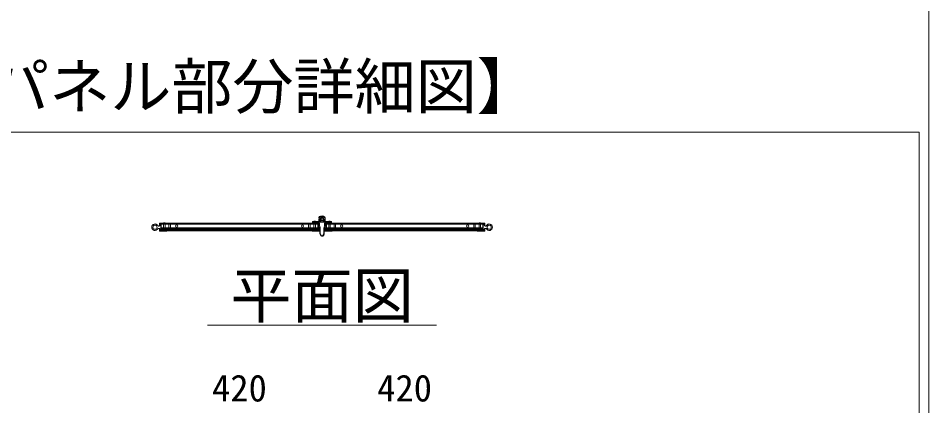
# Model space of a CAD drawing. Units: millimetres, scale not verified. Extents: x -10075 to 10075, y -16938 to 16938.
# Drawn here: x 7664 to 10050, y 10781 to 11797 of the extents above; entities that cross this region are included whole.
import ezdxf
from ezdxf.enums import TextEntityAlignment as Align

# ---------------------------------------------------------------- set-up
doc = ezdxf.new("R2010")
doc.units = ezdxf.units.MM
doc.header["$LTSCALE"] = 90
doc.linetypes.add('DASHED1', pattern=[1.8, 1.2, -0.6])
doc.layers.add('0-B_図面枠', color=134, linetype='Continuous', lineweight=18)
doc.styles.add('ＭＳ ゴシック', font='')
doc.styles.get('ＭＳ ゴシック').set_extended_font_data('MS Gothic')

msp = doc.modelspace()

# ---------------------------------------------------------------- linework, layer by layer
at = {"layer": '0-B_図面枠'}
for p, q in [((8063.5, 11260.22), (8034.5, 11260.22)), ((8424.5, 11260.22), (8453.49, 11260.22)), ((8454.87, 11264.23), (8435.35, 11264.23)), ((8435.35, 11264.23), (8435.35, 11262.22)), ((8460.35, 11262.22), (8435.35, 11262.22)), ((8453.39, 11277.53), (8451.67, 11275.07)), ((8451.79, 11274.37), (8452.47, 11273.9)), ((8451.85, 11270.73), (8451.85, 11264.23)), ((8453.35, 11265.9), (8453.35, 11264.23)), ((8454.79, 11277.16), (8454.09, 11277.65)), ((8457.46, 11265.72), (8454.57, 11270.73)), ((8463.23, 11265.72), (8457.46, 11265.72)), ((8460.35, 11262.22), (8485.34, 11262.22)), ((8463.23, 11275.72), (8466.12, 11270.73)), ((8466.12, 11270.73), (8463.23, 11265.72)), ((8465.82, 11264.23), (8485.34, 11264.23)), ((8496.2, 11260.22), (8467.2, 11260.22)), ((8467.34, 11265.9), (8467.34, 11264.23)), ((8468.85, 11270.73), (8468.85, 11264.23)), ((8474.35, 11264.23), (8474.35, 11262.22)), ((8485.34, 11264.23), (8485.34, 11262.22)), ((8857.2, 11260.22), (8886.2, 11260.22)), ((8033.5, 11252.48), (8031.73, 11252.48)), ((8033.5, 11246.47), (8031.73, 11246.47)), ((8033.99, 11259.73), (8033.99, 11253.47)), ((8034.99, 11253.47), (8033.99, 11253.47)), ((8033.99, 11245.47), (8033.99, 11239.23)), ((8034.99, 11245.47), (8033.99, 11245.47)), ((8034.5, 11238.72), (8052.25, 11238.72)), ((8035.5, 11254.47), (8035.5, 11258.48)), ((8035.5, 11258.48), (8038, 11258.48)), ((8038, 11240.48), (8038, 11258.48)), ((8039, 11258.73), (8039, 11246.43)), ((8039, 11258.73), (8064, 11258.73)), ((8039, 11257.52), (8448.99, 11257.52)), ((8039, 11247.62), (8448.99, 11247.62)), ((8039, 11246.43), (8068.99, 11246.43)), ((8039, 11244.92), (8039, 11240.23)), ((8039, 11244.92), (8056, 11244.92)), ((8041.89, 11244.43), (8039, 11241.54)), ((8039, 11241.42), (8448.99, 11241.42)), ((8039, 11240.23), (8053.75, 11240.23)), ((8046.38, 11244.43), (8043.37, 11241.42)), ((8050.87, 11244.43), (8047.86, 11241.42)), ((8055.35, 11244.43), (8052.35, 11241.42)), ((8056, 11244.92), (8056.49, 11245.43)), ((8059.84, 11244.43), (8056.85, 11241.42)), ((8064.33, 11244.43), (8061.34, 11241.42)), ((8064, 11258.73), (8064, 11259.73)), ((8068.82, 11244.43), (8065.83, 11241.42)), ((8066, 11244.92), (8068.99, 11244.92)), ((8068.99, 11246.43), (8068.99, 11244.92)), ((8073.32, 11244.43), (8070.32, 11241.42)), ((8077.81, 11244.43), (8074.81, 11241.42)), ((8082.3, 11244.43), (8079.3, 11241.42)), ((8086.79, 11244.43), (8083.78, 11241.42)), ((8091.28, 11244.43), (8088.27, 11241.42)), ((8095.77, 11244.43), (8092.76, 11241.42)), ((8100.25, 11244.43), (8097.26, 11241.42)), ((8104.74, 11244.43), (8101.75, 11241.42)), ((8109.23, 11244.43), (8106.24, 11241.42)), ((8113.73, 11244.43), (8110.73, 11241.42)), ((8118.22, 11244.43), (8115.22, 11241.42)), ((8122.71, 11244.43), (8119.71, 11241.42)), ((8127.2, 11244.43), (8124.2, 11241.42)), ((8131.69, 11244.43), (8128.68, 11241.42)), ((8136.18, 11244.43), (8133.17, 11241.42)), ((8140.67, 11244.43), (8137.66, 11241.42)), ((8145.15, 11244.43), (8142.16, 11241.42)), ((8149.64, 11244.43), (8146.65, 11241.42)), ((8154.14, 11244.43), (8151.14, 11241.42)), ((8158.63, 11244.43), (8155.63, 11241.42)), ((8163.12, 11244.43), (8160.12, 11241.42)), ((8167.61, 11244.43), (8164.61, 11241.42)), ((8172.1, 11244.43), (8169.1, 11241.42)), ((8176.59, 11244.43), (8173.58, 11241.42)), ((8181.08, 11244.43), (8178.08, 11241.42)), ((8185.57, 11244.43), (8182.57, 11241.42)), ((8190.06, 11244.43), (8187.06, 11241.42)), ((8194.55, 11244.43), (8191.55, 11241.42)), ((8199.04, 11244.43), (8196.04, 11241.42)), ((8203.53, 11244.43), (8200.53, 11241.42)), ((8208.02, 11244.43), (8205.02, 11241.42)), ((8212.51, 11244.43), (8209.51, 11241.42)), ((8217, 11244.43), (8214, 11241.42)), ((8221.49, 11244.43), (8218.49, 11241.42)), ((8225.98, 11244.43), (8222.98, 11241.42)), ((8230.47, 11244.43), (8227.47, 11241.42)), ((8234.96, 11244.43), (8231.96, 11241.42)), ((8239.45, 11244.43), (8236.45, 11241.42)), ((8243.94, 11244.43), (8240.94, 11241.42)), ((8248.43, 11244.43), (8245.43, 11241.42)), ((8252.92, 11244.43), (8249.92, 11241.42)), ((8257.41, 11244.43), (8254.41, 11241.42)), ((8261.9, 11244.43), (8258.9, 11241.42)), ((8266.39, 11244.43), (8263.4, 11241.42)), ((8270.88, 11244.43), (8267.88, 11241.42)), ((8275.37, 11244.43), (8272.37, 11241.42)), ((8279.86, 11244.43), (8276.86, 11241.42)), ((8284.35, 11244.43), (8281.35, 11241.42)), ((8288.84, 11244.43), (8285.84, 11241.42)), ((8293.33, 11244.43), (8290.33, 11241.42)), ((8297.82, 11244.43), (8294.82, 11241.42)), ((8302.31, 11244.43), (8299.31, 11241.42)), ((8306.8, 11244.43), (8303.81, 11241.42)), ((8311.29, 11244.43), (8308.3, 11241.42)), ((8315.78, 11244.43), (8312.78, 11241.42)), ((8320.27, 11244.43), (8317.27, 11241.42)), ((8324.77, 11244.43), (8321.76, 11241.42)), ((8329.26, 11244.43), (8326.25, 11241.42)), ((8333.74, 11244.43), (8330.74, 11241.42)), ((8338.23, 11244.43), (8335.23, 11241.42)), ((8342.72, 11244.43), (8339.72, 11241.42)), ((8347.21, 11244.43), (8344.22, 11241.42)), ((8351.7, 11244.43), (8348.71, 11241.42)), ((8356.19, 11244.43), (8353.2, 11241.42)), ((8360.68, 11244.43), (8357.69, 11241.42)), ((8365.18, 11244.43), (8362.17, 11241.42)), ((8369.67, 11244.43), (8366.66, 11241.42)), ((8374.16, 11244.43), (8371.15, 11241.42)), ((8378.64, 11244.43), (8375.64, 11241.42)), ((8383.13, 11244.43), (8380.13, 11241.42)), ((8387.62, 11244.43), (8384.62, 11241.42)), ((8392.11, 11244.43), (8389.12, 11241.42)), ((8396.6, 11244.43), (8393.61, 11241.42)), ((8401.09, 11244.43), (8398.1, 11241.42)), ((8405.59, 11244.43), (8402.59, 11241.42)), ((8410.08, 11244.43), (8407.07, 11241.42)), ((8414.57, 11244.43), (8411.56, 11241.42)), ((8419.06, 11244.43), (8416.05, 11241.42)), ((8448.99, 11246.43), (8419, 11246.43)), ((8419, 11246.43), (8419, 11244.92)), ((8421.99, 11244.92), (8419, 11244.92)), ((8423.54, 11244.43), (8420.54, 11241.42)), ((8424, 11258.73), (8424, 11259.73)), ((8448.99, 11258.73), (8424, 11258.73)), ((8428.03, 11244.43), (8425.03, 11241.42)), ((8432.52, 11244.43), (8429.53, 11241.42)), ((8432, 11244.92), (8431.5, 11245.43)), ((8448.99, 11244.92), (8432, 11244.92)), ((8437.01, 11244.43), (8434.02, 11241.42)), ((8448.99, 11240.23), (8434.25, 11240.23)), ((8453.49, 11238.72), (8435.75, 11238.72)), ((8441.5, 11244.43), (8438.51, 11241.42)), ((8446, 11244.43), (8443, 11241.42)), ((8448.99, 11242.93), (8447.49, 11241.42)), ((8448.99, 11258.73), (8448.99, 11246.43)), ((8448.99, 11244.92), (8448.99, 11240.23)), ((8450, 11241.48), (8450, 11257.48)), ((8450.5, 11257.97), (8452, 11257.97)), ((8452, 11240.97), (8450.5, 11240.97)), ((8452.49, 11257.48), (8452.49, 11252.38)), ((8452.49, 11248.22), (8452.49, 11241.48)), ((8453, 11253.47), (8454, 11253.47)), ((8453, 11245.47), (8454, 11245.47)), ((8453.95, 11250.11), (8454.15, 11250.01)), ((8454, 11259.73), (8454, 11253.47)), ((8454, 11245.47), (8454, 11239.23)), ((8454.51, 11234.52), (8454.5, 11248.22)), ((8455.41, 11248.22), (8455.52, 11234.31)), ((8465.18, 11234.31), (8465.29, 11248.22)), ((8466.2, 11248.22), (8466.18, 11234.52)), ((8466.55, 11250.01), (8466.74, 11250.11)), ((8466.7, 11259.73), (8466.7, 11253.47)), ((8467.7, 11253.47), (8466.7, 11253.47)), ((8466.7, 11245.47), (8466.7, 11239.23)), ((8467.7, 11245.47), (8466.7, 11245.47)), ((8467.2, 11238.72), (8484.95, 11238.72)), ((8468.2, 11252.38), (8468.2, 11257.48)), ((8468.2, 11241.48), (8468.2, 11248.22)), ((8468.7, 11257.97), (8470.2, 11257.97)), ((8470.2, 11240.97), (8468.7, 11240.97)), ((8470.7, 11257.48), (8470.7, 11241.48)), ((8471.7, 11258.73), (8471.7, 11246.43)), ((8471.7, 11258.73), (8496.7, 11258.73)), ((8881.7, 11257.52), (8471.7, 11257.52)), ((8881.7, 11247.62), (8471.7, 11247.62)), ((8471.7, 11246.43), (8501.7, 11246.43)), ((8471.7, 11244.92), (8471.7, 11240.23)), ((8471.7, 11244.92), (8488.7, 11244.92)), ((8472.12, 11244.43), (8471.7, 11244)), ((8881.7, 11241.42), (8471.7, 11241.42)), ((8471.7, 11240.23), (8486.45, 11240.23)), ((8476.61, 11244.43), (8473.62, 11241.42)), ((8481.1, 11244.43), (8478.11, 11241.42)), ((8485.6, 11244.43), (8482.6, 11241.42)), ((8490.09, 11244.43), (8487.08, 11241.42)), ((8488.7, 11244.92), (8489.2, 11245.43)), ((8494.58, 11244.43), (8491.57, 11241.42)), ((8499.07, 11244.43), (8496.06, 11241.42)), ((8496.7, 11258.73), (8496.7, 11259.73)), ((8498.7, 11244.92), (8501.7, 11244.92)), ((8503.55, 11244.43), (8500.55, 11241.42)), ((8501.7, 11246.43), (8501.7, 11244.92)), ((8508.04, 11244.43), (8505.05, 11241.42)), ((8512.53, 11244.43), (8509.54, 11241.42)), ((8517.02, 11244.43), (8514.03, 11241.42)), ((8521.51, 11244.43), (8518.52, 11241.42)), ((8526.01, 11244.43), (8523.01, 11241.42)), ((8530.5, 11244.43), (8527.5, 11241.42)), ((8534.99, 11244.43), (8531.98, 11241.42)), ((8539.48, 11244.43), (8536.47, 11241.42)), ((8543.97, 11244.43), (8540.96, 11241.42)), ((8548.46, 11244.43), (8545.45, 11241.42)), ((8552.94, 11244.43), (8549.95, 11241.42)), ((8557.43, 11244.43), (8554.44, 11241.42)), ((8561.92, 11244.43), (8558.93, 11241.42)), ((8566.42, 11244.43), (8563.42, 11241.42)), ((8570.91, 11244.43), (8567.91, 11241.42)), ((8575.4, 11244.43), (8572.4, 11241.42)), ((8579.89, 11244.43), (8576.89, 11241.42)), ((8584.38, 11244.43), (8581.37, 11241.42)), ((8588.87, 11244.43), (8585.86, 11241.42)), ((8593.36, 11244.43), (8590.36, 11241.42)), ((8597.84, 11244.43), (8594.85, 11241.42)), ((8602.34, 11244.43), (8599.34, 11241.42)), ((8606.83, 11244.43), (8603.83, 11241.42)), ((8611.32, 11244.43), (8608.32, 11241.42)), ((8615.81, 11244.43), (8612.81, 11241.42)), ((8620.3, 11244.43), (8617.3, 11241.42)), ((8624.79, 11244.43), (8621.79, 11241.42)), ((8629.28, 11244.43), (8626.27, 11241.42)), ((8633.77, 11244.43), (8630.77, 11241.42)), ((8638.26, 11244.43), (8635.26, 11241.42)), ((8642.75, 11244.43), (8639.75, 11241.42)), ((8647.24, 11244.43), (8644.24, 11241.42)), ((8651.73, 11244.43), (8648.73, 11241.42)), ((8656.22, 11244.43), (8653.22, 11241.42)), ((8660.71, 11244.43), (8657.71, 11241.42)), ((8665.2, 11244.43), (8662.2, 11241.42)), ((8669.69, 11244.43), (8666.69, 11241.42)), ((8674.18, 11244.43), (8671.18, 11241.42)), ((8678.67, 11244.43), (8675.67, 11241.42)), ((8683.16, 11244.43), (8680.16, 11241.42)), ((8687.66, 11244.43), (8684.65, 11241.42)), ((8692.14, 11244.43), (8689.14, 11241.42)), ((8696.63, 11244.43), (8693.63, 11241.42)), ((8701.12, 11244.43), (8698.12, 11241.42)), ((8705.61, 11244.43), (8702.61, 11241.42)), ((8710.1, 11244.43), (8707.1, 11241.42)), ((8714.59, 11244.43), (8711.6, 11241.42)), ((8719.08, 11244.43), (8716.09, 11241.42)), ((8723.57, 11244.43), (8720.57, 11241.42)), ((8728.07, 11244.43), (8725.06, 11241.42)), ((8732.56, 11244.43), (8729.55, 11241.42)), ((8737.04, 11244.43), (8734.04, 11241.42)), ((8741.53, 11244.43), (8738.53, 11241.42)), ((8746.02, 11244.43), (8743.02, 11241.42)), ((8750.51, 11244.43), (8747.51, 11241.42)), ((8755, 11244.43), (8752.01, 11241.42)), ((8759.49, 11244.43), (8756.5, 11241.42)), ((8763.98, 11244.43), (8760.99, 11241.42)), ((8768.48, 11244.43), (8765.47, 11241.42)), ((8772.97, 11244.43), (8769.96, 11241.42)), ((8777.46, 11244.43), (8774.45, 11241.42)), ((8781.94, 11244.43), (8778.94, 11241.42)), ((8786.43, 11244.43), (8783.43, 11241.42)), ((8790.92, 11244.43), (8787.92, 11241.42)), ((8795.41, 11244.43), (8792.42, 11241.42)), ((8799.9, 11244.43), (8796.91, 11241.42)), ((8804.39, 11244.43), (8801.4, 11241.42)), ((8808.89, 11244.43), (8805.89, 11241.42)), ((8813.38, 11244.43), (8810.37, 11241.42)), ((8817.87, 11244.43), (8814.86, 11241.42)), ((8822.36, 11244.43), (8819.35, 11241.42)), ((8826.85, 11244.43), (8823.84, 11241.42)), ((8831.33, 11244.43), (8828.33, 11241.42)), ((8835.82, 11244.43), (8832.83, 11241.42)), ((8840.31, 11244.43), (8837.32, 11241.42)), ((8844.8, 11244.43), (8841.81, 11241.42)), ((8849.3, 11244.43), (8846.3, 11241.42)), ((8853.79, 11244.43), (8850.79, 11241.42)), ((8881.7, 11246.43), (8851.7, 11246.43)), ((8851.7, 11246.43), (8851.7, 11244.92)), ((8854.7, 11244.92), (8851.7, 11244.92)), ((8858.28, 11244.43), (8855.27, 11241.42)), ((8856.7, 11258.73), (8856.7, 11259.73)), ((8881.7, 11258.73), (8856.7, 11258.73)), ((8862.77, 11244.43), (8859.76, 11241.42)), ((8864.7, 11244.92), (8864.2, 11245.43)), ((8867.26, 11244.43), (8864.25, 11241.42)), ((8881.7, 11244.92), (8864.7, 11244.92)), ((8881.7, 11240.23), (8866.95, 11240.23)), ((8886.2, 11238.72), (8868.45, 11238.72)), ((8871.75, 11244.43), (8868.74, 11241.42)), ((8876.23, 11244.43), (8873.24, 11241.42)), ((8880.72, 11244.43), (8877.73, 11241.42)), ((8881.7, 11258.73), (8881.7, 11246.43)), ((8881.7, 11244.92), (8881.7, 11240.23)), ((8882.7, 11240.48), (8882.7, 11258.48)), ((8885.2, 11258.48), (8882.7, 11258.48)), ((8885.2, 11254.47), (8885.2, 11258.48)), ((8885.7, 11253.47), (8886.7, 11253.47)), ((8885.7, 11245.47), (8886.7, 11245.47)), ((8886.7, 11259.73), (8886.7, 11253.47)), ((8886.7, 11245.47), (8886.7, 11239.23)), ((8887.2, 11252.48), (8888.97, 11252.48)), ((8887.2, 11246.47), (8888.97, 11246.47)), ((8160.35, 10992.58), (8760.35, 10992.58))]:
    msp.add_line(p, q, dxfattribs=at)
at = {"layer": '0-B_図面枠', "linetype": 'DASHED1'}
for p, q in [((8044.89, 11260.22), (8044.89, 11258.73)), ((8049.1, 11260.22), (8049.1, 11258.73)), ((8438.9, 11260.22), (8438.9, 11258.73)), ((8443.1, 11260.22), (8443.1, 11258.73)), ((8477.6, 11260.22), (8477.6, 11258.73)), ((8481.8, 11260.22), (8481.8, 11258.73)), ((8871.6, 11260.22), (8871.6, 11258.73)), ((8875.8, 11260.22), (8875.8, 11258.73)), ((8044.89, 11258.73), (8044.89, 11246.43)), ((8049.1, 11258.73), (8049.1, 11246.43)), ((8058.9, 11258.73), (8058.9, 11246.43)), ((8058.9, 11246.43), (8058.9, 11245.43)), ((8063.1, 11258.73), (8063.1, 11246.43)), ((8063.1, 11246.43), (8063.1, 11245.43)), ((8424.9, 11258.73), (8424.9, 11246.43)), ((8424.9, 11246.43), (8424.9, 11245.43)), ((8429.09, 11258.73), (8429.09, 11246.43)), ((8429.09, 11246.43), (8429.09, 11245.43)), ((8438.9, 11258.73), (8438.9, 11246.43)), ((8443.1, 11258.73), (8443.1, 11246.43)), ((8477.6, 11258.73), (8477.6, 11246.43)), ((8481.8, 11258.73), (8481.8, 11246.43)), ((8491.6, 11258.73), (8491.6, 11246.43)), ((8491.6, 11246.43), (8491.6, 11245.43)), ((8495.8, 11258.73), (8495.8, 11246.43)), ((8495.8, 11246.43), (8495.8, 11245.43)), ((8857.6, 11258.73), (8857.6, 11246.43)), ((8857.6, 11246.43), (8857.6, 11245.43)), ((8861.8, 11258.73), (8861.8, 11246.43)), ((8861.8, 11246.43), (8861.8, 11245.43)), ((8871.6, 11258.73), (8871.6, 11246.43)), ((8875.8, 11258.73), (8875.8, 11246.43))]:
    msp.add_line(p, q, dxfattribs=at)
at = {"layer": '0-B_図面枠'}
for points in [[(-10075.16, 16937.5), (10049.84, 16937.5), (10049.84, 3062.5), (-10075.16, 3062.5)], [(7405.04, 11498.83), (10024.97, 11498.83), (10024.97, 7314.17), (7405.04, 7314.17)], [(8451.35, 11262.22), (8435.35, 11262.22), (8435.35, 11260.22), (8451.35, 11260.22)], [(8485.34, 11262.22), (8469.35, 11262.22), (8469.35, 11260.22), (8485.34, 11260.22)], [(8039, 11240.23), (8448.99, 11240.23), (8448.99, 11259.93), (8039, 11259.93)], [(8039, 11246.43), (8448.99, 11246.43), (8448.99, 11258.73), (8039, 11258.73)], [(8039, 11241.42), (8448.99, 11241.42), (8448.99, 11244.43), (8039, 11244.43)], [(8881.7, 11240.23), (8471.7, 11240.23), (8471.7, 11259.93), (8881.7, 11259.93)], [(8881.7, 11246.43), (8471.7, 11246.43), (8471.7, 11258.73), (8881.7, 11258.73)], [(8881.7, 11241.42), (8471.7, 11241.42), (8471.7, 11244.43), (8881.7, 11244.43)]]:
    msp.add_lwpolyline(points, close=True, dxfattribs=at)
for points in [[(8454.57, 11270.73), (8457.46, 11275.72), (8463.23, 11275.72)], [(8034.99, 11245.47), (8034.99, 11240.23), (8038, 11240.23), (8038, 11258.73), (8034.99, 11258.73), (8034.99, 11253.47)], [(8035.5, 11244.47), (8035.5, 11240.48), (8038, 11240.48)], [(8066, 11244.92), (8065.49, 11245.43), (8056.49, 11245.43)], [(8421.99, 11244.92), (8422.5, 11245.43), (8431.5, 11245.43)], [(8453, 11245.47), (8453, 11240.23), (8450, 11240.23), (8450, 11258.73), (8453, 11258.73), (8453, 11253.47)], [(8467.7, 11245.47), (8467.7, 11240.23), (8470.7, 11240.23), (8470.7, 11258.73), (8467.7, 11258.73), (8467.7, 11253.47)], [(8498.7, 11244.92), (8498.2, 11245.43), (8489.2, 11245.43)], [(8854.7, 11244.92), (8855.2, 11245.43), (8864.2, 11245.43)], [(8885.7, 11245.47), (8885.7, 11240.23), (8882.7, 11240.23), (8882.7, 11258.73), (8885.7, 11258.73), (8885.7, 11253.47)], [(8885.2, 11244.47), (8885.2, 11240.48), (8882.7, 11240.48)]]:
    msp.add_lwpolyline(points, dxfattribs=at)
for centre, radius in [((8460.35, 11270.73), 8.5), ((8460.35, 11270.73), 8), ((8460.35, 11270.73), 4.9), ((8460.35, 11270.73), 3), ((8460.35, 11270.73), 2.46), ((8022.5, 11249.48), 5.5), ((8078.99, 11252.57), 3), ((8078.99, 11252.57), 3), ((8409, 11252.57), 3), ((8409, 11252.57), 3), ((8511.7, 11252.57), 3), ((8511.7, 11252.57), 3), ((8841.7, 11252.57), 3), ((8841.7, 11252.57), 3), ((8898.2, 11249.48), 5.5)]:
    msp.add_circle(centre, radius, dxfattribs=at)
for centre, radius, start, end in [((8034.5, 11259.73), 0.504, 90, 180), ((8047, 11252.73), 8.5, 61.928, 118.072), ((8063.5, 11259.73), 0.504, 0, 90), ((8424.5, 11259.73), 0.504, 90, 180), ((8441, 11256.72), 8.5, 61.928, 118.072), ((8452.08, 11274.79), 0.504, 145, 235), ((8453.8, 11277.24), 0.504, 55, 145), ((8453.49, 11259.73), 0.504, 0, 90), ((8467.2, 11259.73), 0.504, 90, 180), ((8479.7, 11256.72), 8.5, 61.928, 118.072), ((8496.2, 11259.73), 0.504, 0, 90), ((8857.2, 11259.73), 0.504, 90, 180), ((8873.7, 11252.73), 8.5, 61.928, 118.072), ((8886.2, 11259.73), 0.504, 0, 90), ((8022.5, 11249.48), 8.5, 28.437, 331.563), ((8031.73, 11254.47), 2, 208.437, 270), ((8031.73, 11244.47), 2, 90, 151.563), ((8033.5, 11254.47), 2, 270, 0), ((8033.5, 11244.47), 2, 0, 90), ((8034.5, 11239.23), 0.504, 180, 270), ((8052.25, 11240.23), 1.5, 270, 360), ((8060.99, 11252.92), 8.5, 241.928, 298.072), ((8427, 11252.92), 8.5, 241.928, 298.072), ((8435.75, 11240.23), 1.5, 180, 270), ((8450.5, 11257.48), 0.504, 90, 180), ((8450.5, 11241.48), 0.504, 180, 270), ((8452, 11257.48), 0.504, 0, 90), ((8452, 11241.48), 0.504, 270, 360), ((8453.49, 11248.22), 0.999, 0.32314, 180), ((8455, 11252.38), 2.5, 180, 245.32314), ((8453.49, 11239.23), 0.504, 270, 360), ((8453.49, 11248.22), 1.91, 0, 70.06338), ((8467.2, 11248.22), 1.91, 109.93662, 180), ((8467.2, 11248.22), 0.999, 0, 179.67686), ((8467.2, 11239.23), 0.504, 180, 270), ((8465.7, 11252.38), 2.5, 294.67686, 360), ((8468.7, 11257.48), 0.504, 90, 180), ((8468.7, 11241.48), 0.504, 180, 270), ((8470.2, 11257.48), 0.504, 0, 90), ((8470.2, 11241.48), 0.504, 270, 360), ((8484.95, 11240.23), 1.5, 270, 360), ((8493.7, 11252.92), 8.5, 241.928, 298.072), ((8859.7, 11252.92), 8.5, 241.928, 298.072), ((8868.45, 11240.23), 1.5, 180, 270), ((8887.2, 11254.47), 2, 180, 270), ((8887.2, 11244.47), 2, 90, 180), ((8886.2, 11239.23), 0.504, 270, 360), ((8888.97, 11254.47), 2, 270, 331.563), ((8888.97, 11244.47), 2, 28.437, 90), ((8898.2, 11249.48), 8.5, 208.437, 151.563), ((8466.51, 11234.74), 12, 181.04464, 220.13334), ((8466.51, 11234.74), 11, 182.20558, 220.35433), ((8460.35, 11229.4), 3.84, 218.46775, 321.55127), ((8460.35, 11229.35), 2.82, 218.0845, 321.8897), ((8454.19, 11234.74), 11, 319.64567, 357.79442), ((8454.19, 11234.74), 12, 319.86666, 358.95536)]:
    msp.add_arc(centre, radius, start, end, dxfattribs=at)

# ---------------------------------------------------------------- texts
at = {"layer": '0-B_図面枠', "style": 'ＭＳ ゴシック'}
for s, height, p in [('【パネル部分詳細図】', 117.3, (7425.5, 11524.9)), ('平面図', 117.3, (8220.35, 10976.58)), ('420', 70.38, (8172, 10771.39)), ('420', 70.38, (8604.7, 10771.39))]:
    msp.add_text(s, height=height, dxfattribs=at).set_placement(p, align=Align.BOTTOM_LEFT)

doc.saveas('drawing.dxf')
